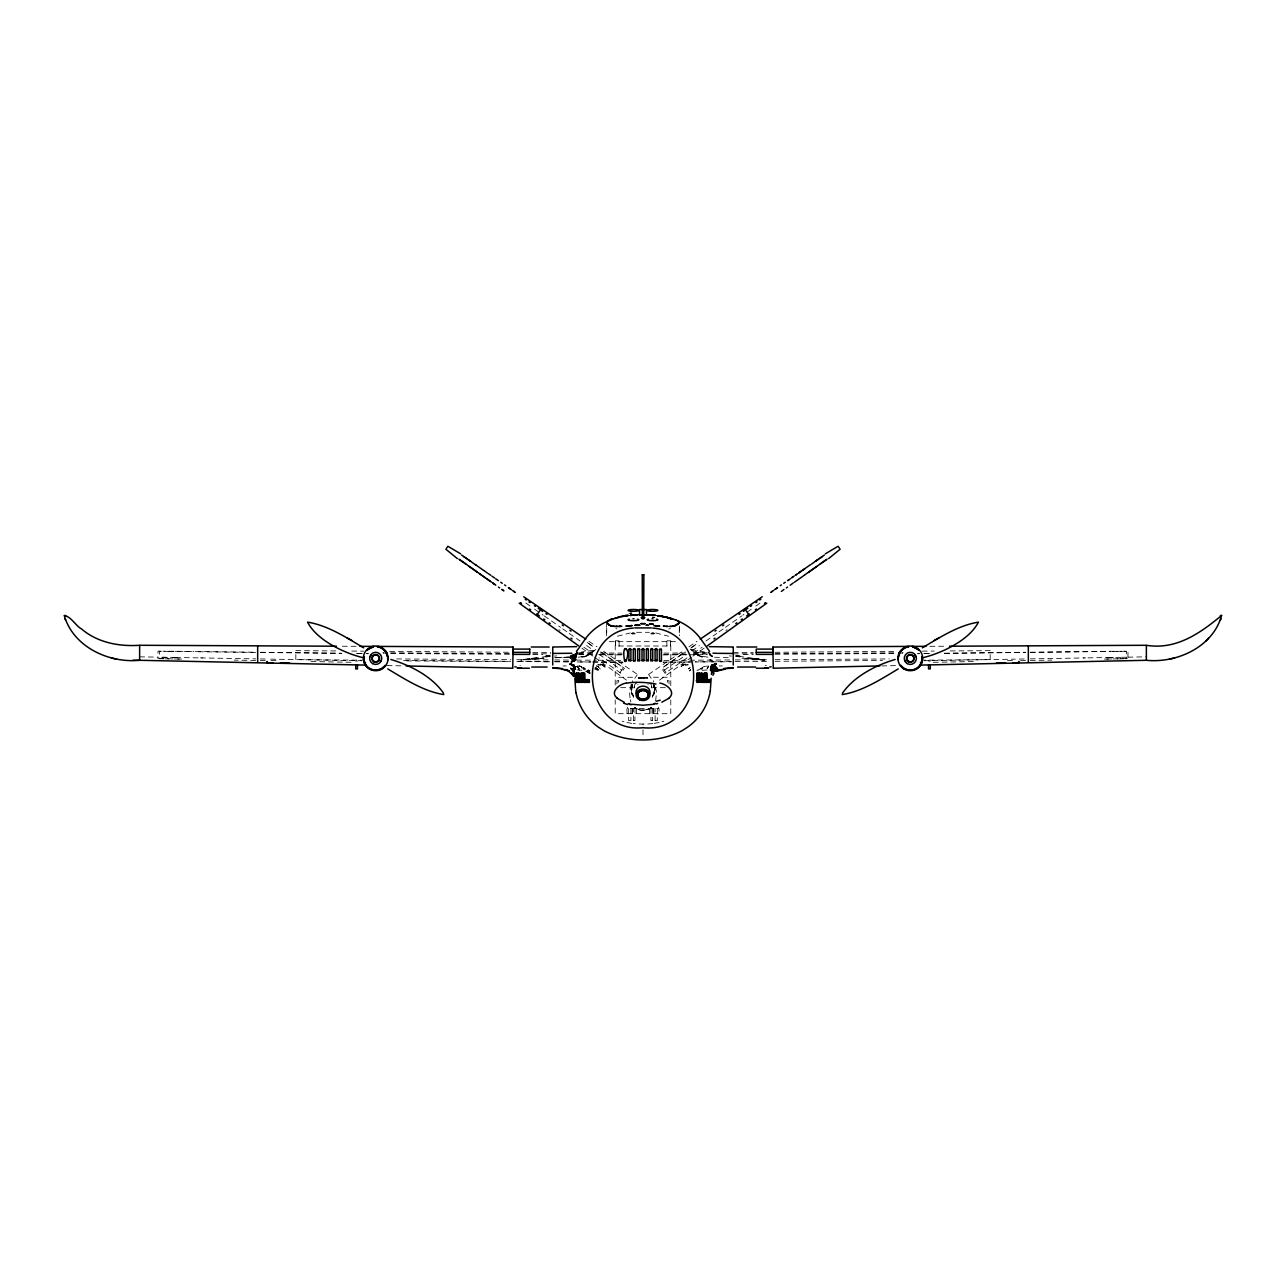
<?xml version="1.0" encoding="UTF-8"?>
<svg xmlns="http://www.w3.org/2000/svg" width="1286" height="1286" viewBox="0 0 1286 1286"><rect width="100%" height="100%" fill="white"/><g stroke="black" fill="none" stroke-linecap="round" stroke-linejoin="round"><path stroke-width="0.75" stroke-dasharray="5 3.75" d="M615.496 643.113L615.496 641.666L615.496 646.006L670.504 646.006L670.504 644.559M628.677 708.49L628.629 720.642L630.799 720.642M633.58 720.642L633.612 708.49M650.957 708.49L650.941 720.642L652.275 720.642M655.104 720.642L655.137 708.49M633.371 697.366L633.355 696.417M639.576 678.108L641.794 677.658M631.249 688.251L631.249 690.566M654.751 690.566L654.751 688.251M698.089 670.199L702.799 667.338L701.851 670.006C700.693 667.209 707.059 664.766 703.892 667.916L704.889 666.389L708.554 665.955M633.226 696.883L633.178 695.967M701.963 669.058L702.124 668.35M631.426 687.094L632.101 684.891M653.417 694.97L654.574 691.707M655.667 700.774L656.535 692.045L654.815 684.345M632.374 684.779L631.78 690.871L633.355 695.839M651.439 707.413C647.292 710.74 639.222 711.431 634.561 707.413C638.804 710.563 646.633 711.078 651.439 707.413C646.874 711.383 639.271 711.287 634.593 707.541M644.511 677.24L646.424 678.108M631.185 684.345L629.465 692.045L630.333 700.774M700.95 668.656L700.709 669.009M634.786 684.843L633.982 688.074A9.115 9.115 0 0 1 636.554 682.962M634.93 684.538L635.847 683.171M652.693 695.758L654.22 690.871L653.658 684.859M652.629 697.366L652.709 696.53M619.981 672.546L623.356 667.723L603.07 653.577M634.77 678.349L637.165 674.941M631.49 684.779L631.651 686.177M595.82 649.478L587.332 655.764L583.78 656.857L590.113 653.272L585.66 656.503L577.993 657.178L585.677 656.326L581.931 657.098M589.985 653.674L591.447 652.372L588.602 654.67L590.097 653.529M588.747 654.51L583.828 656.921L588.763 654.606M653.899 684.891L654.349 686.177L654.558 684.827M708.506 666.727L707.043 668.688L708.329 666.871M631.426 691.707L631.249 693.652L632.583 694.97M689.698 667.9L688.412 668.929L690.341 667.595M659.541 680.133L691.434 657.259M693.041 656.101L704.149 648.128M687.013 657.885L665.071 673.317L661.583 668.334L685.229 651.857M693.524 653.304L702.14 647.244M725.963 630.462L727.056 629.69M664.332 670.135L686.933 654.301M691.82 650.877L699.407 645.572M705.918 641.007L716.768 633.419M718.938 631.892L723.279 628.854M725.449 627.327L741.717 615.946M742.81 615.19L743.887 614.419M747.15 612.136L751.49 609.098M755.83 606.06L760.171 603.021M691.755 647.324L698.78 642.437M682.93 653.577L662.644 667.723L666.019 672.546M690.807 648.096L697.591 643.37M648.514 674.475L682.416 651.311M688.975 646.826L697.028 641.328M594.437 650.427L594.116 650.62A11.847 11.847 0 0 1 590.354 652.098L587.011 652.581M654.204 694.199L654.461 692.688M632.117 618.871L634.786 618.871M651.214 618.871L653.883 618.871M631.233 688.54L631.233 690.26M654.831 690.244L655.056 688.653M617.441 636.216L630.204 632.953M663.849 721.221L662.033 721.751M670.344 628.549L668.688 628.999M696.899 670.263L697.928 669.99M547.016 656.358L520.685 660.297M647.726 677.963L638.242 677.963L640.412 677.481M638.274 677.963L640.444 677.433M640.106 677.963L641.843 677.658M659.107 722.491L654.285 723.359M521.28 660.168L522.229 660.007M593.151 650.346L581.433 651.986M639.978 678.365L646.022 678.365M765.17 665.473L766.392 665.312M531.809 658.368L540.168 657.259M523.209 659.847L543.946 658.175L522.791 659.364M626.427 615.833L638.242 614.837M652.79 723.568L648.305 723.954A82.561 82.561 0 0 1 646.553 724.034L639.447 724.034A82.561 82.561 0 0 1 637.695 723.954L633.21 723.568M554.491 656.101L556.613 655.876M578.748 653.481L585.886 652.709M629.835 615.785L632.214 615.56M630.285 615.078L634.545 614.628M630.397 615.849L634.609 615.383M627.166 615.737L633.902 615.046M630.365 614.965L632.117 614.788M627.681 615.656L636.763 614.917L635.911 614.933M630.51 615.335L634.143 615.029M628.275 615.576L634.448 615.013L628.758 615.528M632.069 694.247L631.651 692.624M629.143 615.48L636.522 614.901L633.242 615.094C642.373 614.467 620.865 616.042 635.429 614.949L630.397 615.335L635.075 614.981M629.449 615.431L635.011 614.981L633.355 615.078M629.706 615.415L635.252 614.965M630.928 615.287L635.75 614.933M702.22 670.327L709.004 669.845M631.49 615.222L636.313 614.917M633.194 614.804L637.149 614.499M633.275 615.576L637.197 615.255M540.297 658.384L522.855 659.493L543.946 658.207M636.586 632.31L649.414 632.31M569.489 657.066L554.604 657.773L571.338 656.985M635.718 614.66L636.988 614.595M635.766 615.431L637.036 615.367M633.789 615.062L637.47 614.949M554.62 657.773L571.514 657.242M1125.25 658.721L1127.308 658.673M881.746 665.907L898.882 665.553M1126.584 657.194L1118.531 657.355M1007.501 660.683L1015.024 660.538M1117.004 658.882L1121.119 658.802M1120.54 658.77L1123.176 658.754M1122.549 658.721L1126.584 658.641L1126.584 651.311L1124.559 651.343M1107.021 657.548L1124.334 657.242M1127.967 657.162L1146.373 656.841M1104.401 659.075L1108.436 658.995M1106.699 659.075L1114.48 658.882M933.347 662.306L974.997 661.551M1020.537 660.699L1025.746 660.554M1030.327 660.474L1051.803 660.104M1112.872 658.962L1118.515 658.802M1110.461 657.484L1083.439 657.95M1108.436 657.516L1116.505 657.387M923.83 660.731L1015.329 659.139M1019.219 659.075L1025.73 658.962M1030.295 658.882L1085.609 657.902M917.995 653.497L919.667 653.481M924.65 653.433L929.633 653.368M944.471 653.192L1025.617 652.259M1030.279 652.211L1116.859 651.23M917.465 653.706L919.04 653.69M923.766 653.642L928.508 653.577M944.471 653.401L1025.617 652.468M1030.279 652.42L1087.683 651.761M1112.406 651.488L1120.99 651.182M1116.457 651.439L1123.048 651.15M1120.508 651.391L1127.967 651.086L1127.967 658.657M1092.023 651.504L1110.686 651.295M663.817 653.111L685.647 652.95M693.588 652.886L707.477 652.774M733.261 652.581L753.226 652.436M774.976 652.275L896.374 651.359M922.287 651.15L934.247 651.07M950.209 650.941L990.124 650.652L990.188 659.654L924.28 660.168M663.914 654.317L685.711 654.172M693.636 654.124L707.509 654.027M733.261 653.867L753.226 653.738M775.024 653.61L895.329 652.838M663.046 654.928L687.11 654.783M689.119 654.767L707.171 654.654M743.244 654.445L753.21 654.381M775.024 654.252L895.329 653.513M663.946 660.393L687.705 660.232M689.682 660.216L731.284 659.959M735.254 659.927L769.189 659.718M775.12 659.686L889.349 658.946M693.154 661.92L663.078 662.145L693.154 662.001M731.252 661.631L695.163 661.904L731.252 661.808M735.254 661.599L769.189 661.567M775.136 661.293L882.485 660.49M929.923 646.311L943.651 646.247M609.242 641.666L676.774 641.666M355.724 661.1L357.46 661.1M928.54 661.1L930.276 661.1M563.011 665.955L566.258 665.955M719.115 665.955L722.362 665.955M632.583 677.256L618.695 677.256L618.695 682.464M653.417 677.256L667.305 677.256L667.305 682.464M618.695 680.728L616.958 680.728L616.958 684.2M667.305 680.728L669.041 680.728L669.041 684.2M620.688 687.672L632.583 687.672L632.583 680.728M665.312 687.672L653.417 687.672L653.417 680.728M633.725 720.642L634.914 720.642L635.059 708.49M655.201 720.642L657.259 720.642L657.371 708.49M342.349 646.247L356.077 646.311M390.671 652.838L510.976 653.61M532.774 653.738L550.746 653.851M578.491 654.027L592.364 654.124M600.289 654.172L622.086 654.317M390.671 653.513L510.976 654.252M532.79 654.381L542.756 654.445M578.813 654.654L596.849 654.767M598.858 654.783L622.922 654.928M396.651 658.946L510.88 659.686M516.811 659.718L550.746 659.927M554.716 659.959L568.589 660.039M576.514 660.104L596.318 660.216M598.295 660.232L622.054 660.393M406.649 660.908L510.847 661.534M516.811 661.567L550.746 661.776L516.811 661.342M554.748 661.808L568.782 661.888M590.837 662.033L576.803 661.936L590.837 661.904M592.846 662.033L622.922 662.226M335.791 650.941L295.876 650.652L295.812 659.654L361.72 660.168M351.753 651.07L363.713 651.15M389.626 651.359L511.024 652.275M532.774 652.436L550.746 652.565M578.523 652.774L592.412 652.886M600.353 652.95L622.183 653.111M403.515 660.49L510.863 661.293M554.748 661.631L568.782 661.727M592.846 661.92L622.922 662.145M175.314 651.295L193.977 651.504M169.141 651.23L255.721 652.211M260.383 652.259L341.529 653.192M356.367 653.368L361.35 653.433M366.333 653.481L368.005 653.497M173.594 651.488L162.952 651.15M198.317 651.761L255.721 652.42M260.383 652.468L341.529 653.401M357.492 653.577L362.234 653.642M366.96 653.69L368.535 653.706M169.543 651.439L158.033 651.086L158.033 658.657M161.441 651.343L159.416 651.311L159.416 658.641L165.46 658.77M519.946 665.36L520.332 665.409M577.51 665.955L581.111 666.389L582.285 668.479L579.488 665.987M175.539 657.484L202.561 657.95M177.564 657.516L171.504 657.419M139.627 656.841L158.033 657.162M161.666 657.242L178.979 657.548M200.391 657.902L255.705 658.882M260.27 658.962L268.067 659.091M270.671 659.139L362.17 660.731M167.469 657.355L159.416 657.194M177.564 658.995L181.599 659.075M179.301 659.075L167.485 658.802M171.054 658.914L173.128 658.962M255.673 660.474L234.197 660.104M260.254 660.554L265.463 660.699M311.003 661.551L352.653 662.306M708.007 657.178L698.652 655.764L697.237 654.542L702.14 656.937L697.237 654.526L702.172 656.921L698.668 655.731L690.019 649.012M164.881 658.802L168.996 658.882M161.425 658.689L163.451 658.721M270.976 660.538L278.499 660.683M158.692 658.673L160.75 658.721M387.118 665.553L404.254 665.907M647.003 614.869L655.683 615.399M646.681 614.885L652.709 615.094L647.758 614.837M714.486 657.242L731.38 657.789M742.054 658.207L765.25 660.281M650.089 614.933L652.758 615.094M745.687 658.384L763.273 659.188M649.494 614.515L655.619 615.062M655.49 615.335L649.237 614.917L654.51 615.222M649.446 615.287L655.506 615.833M650.282 614.949L655.313 615.303M650.507 614.949L656.294 615.415L653.192 615.126M650.539 614.563L655.924 614.981M650.491 615.335L655.812 615.753M651.52 615.013L656.294 615.415M649.687 615.013L656.374 615.431L652.516 615.078M652.115 615.046L656.005 615.383L652.581 615.078M576.996 669.845L583.78 670.327M650.571 614.949L655.603 615.335M650.748 614.965L655.908 615.367M656.551 615.431L651.134 614.981L655.008 615.319M652.211 615.062L655.892 615.399M763.096 659.911L745.88 658.11L764.977 660.232M700.114 652.709L707.252 653.481M729.387 655.876L731.509 656.101M699.359 652.613L697.864 652.452A30.51 30.51 0 0 1 696.015 652.179A12.056 12.056 0 0 1 692.189 650.829L691.257 650.218M704.567 651.986L690.068 649.414M753.982 658.352L762.887 659.782L754.239 658.754M738.984 656.358L754.191 658.368M644.157 677.658L645.829 677.626M631.715 723.359L626.893 722.491M655.796 632.953L668.559 636.216M586.754 670.569L588.345 671.019A2.845 2.845 0 0 1 589.438 671.983L589.92 673.141M586.963 671.421L589.39 672.015L586.802 671.324L588.249 671.646M581.111 666.389L579.054 666.052L583.49 667.354L584.149 670.006L583.33 667.321L587.589 670.006L589.229 673.543L588.072 670.89L589.776 671.71M586.802 671.324L589.39 672.015M645.588 677.481L647.806 678.011L645.572 677.449M615.898 628.613L616.958 628.918M588.474 671.903L590.049 672.723M589.101 670.263L588.072 669.99L590.097 670.585M623.967 721.751L622.151 721.221M585.596 671.228L590.579 673.494M690.196 649.446L692.977 650.427M588.538 672.224L586.175 671.372L590.226 673.157L586.77 671.533L589.02 672.449M579.214 670.569L578.314 667.402L577.028 666.598L578.941 668.527L576.803 666.486L578.957 668.688L579.391 671.887M595.305 667.466L598.376 669.942L595.659 667.595M576.916 666.534L578.973 668.849L578.379 667.498M598.746 666.871L596.35 665.891L599.276 666.968L600.594 669.299L597.668 666.277L599.903 667.932M577.028 666.598L578.25 667.289M594.711 668.045L597.46 670.472M694.713 652.645L696.224 653.593M597.411 668.656L595.997 667.739L598.44 670.311L596.302 667.9M588.972 641.328L597.025 646.826M603.584 651.311L637.486 674.475M697.221 654.59L698.764 655.667L695.887 653.272M587.22 642.437L594.245 647.324M600.771 651.857L624.417 668.334L620.929 673.317L598.987 657.885M588.409 643.37L595.193 648.096M525.829 603.021L530.17 606.06M534.51 609.098L538.85 612.136M542.113 614.419L543.19 615.19M544.283 615.946L560.551 627.327M562.721 628.854L567.062 631.892M569.232 633.419L580.082 641.007M586.593 645.572L594.18 650.877M599.067 654.301L621.668 670.135M558.944 629.69L560.037 630.462M583.86 647.244L592.476 653.304M581.851 648.128L592.959 656.101M594.566 657.259L626.459 680.133M595.305 669.556L594.839 669.25M580.774 666.357L582.349 668.254L580.934 666.341M595.354 668.415L596.704 669.459M650.153 683.171L651.07 684.538M648.835 674.941L651.23 678.349M651.214 684.843L652.018 688.074A9.115 9.115 0 0 0 649.446 682.962M630.22 699.729L630.912 702.108M654.349 686.177L654.574 687.094M653.417 708.49L653.497 713.698M627.021 713.698L626.941 708.49L659.027 708.49L659.059 713.698M649.51 708.49L649.575 713.698M632.149 708.49L632.214 713.698M679.571 625.993L679.571 635.798M679.297 627.873L679.297 635.75M670.778 685.695L670.778 640.798L667.048 640.798L667.048 641.666M670.778 699.905L670.778 713.698L615.222 713.698L615.222 699.905M670.504 641.666L670.504 646.006M666.887 641.666L666.887 646.006M658.625 707.107L658.625 708.49M653.851 708.49L653.851 713.698M652.42 708.49L652.42 720.642M643 724.114L643 724.966M643 729.789L643 737.392M636.49 708.49L636.49 713.698M632.583 708.49L632.583 713.698M630.896 708.49L630.896 720.642M627.375 707.107L627.375 708.49M619.113 641.666L619.113 646.006M618.952 641.666L618.952 640.798L615.222 640.798L615.222 685.695M606.703 627.873L606.703 635.75M606.429 622.086L606.429 635.798M637.76 684.859A6.944 6.944 0 0 1 638.097 684.49M647.903 684.49A6.944 6.944 0 0 1 648.24 684.859M653.738 684.506A11.799 11.799 0 0 1 652.452 696.482M633.548 696.482A11.799 11.799 0 0 1 632.262 684.506M638.869 678.349A11.799 11.799 0 0 1 647.131 678.349M652.404 617.184A39.802 13.905 1.7 0 1 654.751 617.376M628.967 613.326A39.802 18.133 -0.3 0 1 631.989 613.02A40.364 18.567 -0.3 0 0 628.983 613.374M652.5 617.151A40.364 14.419 1.6 0 1 654.815 617.344M633.066 618.887A5.385 0.9 0 0 1 633.837 618.887M652.163 618.887A5.385 0.9 0 0 1 652.934 618.887M681.757 665.682L681.066 666.63L684.216 664.283L682.834 664.798C689.489 662.354 679.506 666.759 682.914 664.701L681.162 666.421L685.245 664.123L681.757 665.682M690.695 669.556L689.634 670.906L690.695 669.556M593.634 650.861L592.46 651.825L593.634 650.861M591.351 652.597L589.647 653.513L591.287 652.645M585.644 656.455L583.796 656.905L585.644 656.487M686.499 664.894L685.261 665.071L688.235 664.798L686.499 664.894M599.501 664.894L597.765 664.798L600.739 665.071L599.501 664.894M763.193 659.622L745.816 658.303L763.193 659.622M600.755 664.123L603.311 664.83L604.661 666.003L601.526 664.203L605.079 667.096L600.755 664.123L604.758 666.212L602.041 664.364L603.311 664.83L605.015 666.855L600.755 664.123M702.204 656.905L700.34 656.503L702.204 656.905M601.752 664.766L603.038 665.36L601.752 664.766M697.478 654.638L695.935 653.626L697.398 654.67M696.096 653.642L694.585 652.532L696.015 653.674M585.387 669.138L584.535 668.286L585.387 669.17M596.8 668.35L597.877 669.556L596.8 668.35M584.005 668.382L583.265 667.386L584.005 668.382M578.941 668.366L578.17 667.193L578.941 668.366"/><path stroke-width="1.5" d="M637.647 660.602L637.647 649.285L638.724 648.562L639.64 649.285L639.64 660.715L638.644 659.879L637.647 660.699L639.64 660.65M576.964 674.652L576.948 682.319L577.189 674.652M579.021 682.303L579.038 673.157L579.906 682.319M580.082 682.303L580.099 673.157L580.95 680.76M581.127 682.319L581.401 673.092L581.385 682.319L578.571 682.319C577.173 685.1 578.041 659.332 578.861 682.319M586.689 679.876L586.754 682.143M624.546 660.731C620.913 640.412 631.94 649.205 625.752 661.406C623.726 662.226 624.996 658.432 626.539 660.683M628.902 660.602L628.934 649.285L629.995 648.578L630.928 649.285L630.896 660.715L629.818 659.895L628.902 660.715L630.896 660.666M633.275 660.602L633.291 649.285L634.352 648.562L635.284 649.285L635.268 660.683L633.275 660.715L635.268 660.65M586.754 680.519L586.818 681.741M576.015 675.375L576.128 674.523M512.744 667.82L513.098 647.147M272.841 662.788L267.199 662.66L267.215 661.454M709.518 680.889L709.985 682.432L709.904 679.571L709.856 680.39M707.75 679.587L707.38 682.432L708.232 679.587M708.843 682.432L708.924 679.587M709.47 682.303L709.663 679.571L710.017 681.242M588.474 681.709L588.522 682.287M678.976 623.469L678.863 622.745M678.59 623.469L679.121 622.858M635.284 649.398L633.291 649.398M639.64 649.382L637.647 649.382M642.003 660.602L642.003 649.285L643 648.546L643.997 649.285L643.997 660.699L643 659.879L642.003 660.699L643.997 660.65M643.997 649.382L642.003 649.382M646.36 660.602L646.36 649.285L647.356 648.562L648.353 649.285L648.353 660.699L647.292 659.879L646.36 660.715L648.353 660.65M648.353 649.382L646.36 649.382M650.732 660.602L650.716 649.285L651.713 648.562L652.709 649.285L652.725 660.715L651.729 659.879L650.732 660.715L652.725 660.65M652.709 649.398L650.732 649.446M626.571 649.398L624.578 649.398M630.928 649.398L628.934 649.398M655.104 660.618L655.072 649.285L656.149 648.578L657.066 649.285L657.098 660.715L656.101 659.895L655.104 660.715L657.098 660.666M657.066 649.398L655.072 649.398M659.461 649.51L661.422 649.301L661.454 660.699L660.538 661.422L659.461 660.731L659.429 649.382L661.422 649.35M659.461 660.731L661.454 660.683M711.656 671.34L711.978 667.305L713.891 665.473L712.026 666.55L713.135 665.585L711.785 667.514L714.791 665.457L712.364 666.453L713.746 665.682L712.364 666.453L711.753 669.058L713.746 665.907L712.283 666.743L711.705 669.829M710.467 688.637L710.258 691.129M710.515 687.801L711.174 678.236M711.431 674.491L711.463 674.073A38.821 38.821 0 0 1 711.672 672.064M710.001 680.712L710.097 679.587M387.713 659.975L387.713 656.76M898.287 656.76L898.287 659.975M589.502 681.242L589.149 679.587L589.422 682.432M363.697 656.503C362.298 663.319 367.796 670.311 374.853 670.022M712.042 669.797L712.605 668.061L715.739 667.016L712.814 668.173L711.93 669.99L713.264 667.402L715.418 666.871L712.685 668.157L711.865 669.99L715.579 667.45L711.93 669.958L712.685 668.157L716.189 667.129L711.93 669.958L714.164 666.968L712.219 668.704L713.2 667.241L715.257 666.711L713.2 667.241L712.042 669.797L713.891 666.341L712.026 667.948L712.974 666.55L714.871 665.859L712.91 666.341L711.946 667.643L712.91 666.341L713.81 666.1L712.46 667.305L715.016 666.293L713.087 666.823L712.187 668.286L713.955 666.566L712.026 669.379L713.103 667.016L715.096 666.502L713.103 667.016L711.946 670.536L712.557 667.755L714.035 666.775L712.058 669.62M898.303 656.503L900.329 651.182L904.621 647.774M711.93 670.938L712.685 668.157L714.598 667.241L713.392 667.53L711.801 671.147L712.557 668.977L714.502 667.755L712.171 669.942L716.189 667.563L712.171 669.942M710.515 670.665L711.737 665.505L716.366 664.01L711.737 665.505L710.804 668.72L711.544 665.875L714.373 664.492L712.364 664.942L711.029 667.627L713.344 664.717L711.544 665.875L710.772 669.234L712.01 665.2L715.321 664.203L712.669 665.183L710.676 667.804L714.759 664.364L711.705 666.389L710.515 669.652L710.933 667.788M920.165 665.103L1146.373 660.297C1177.188 663.367 1213.116 646.826 1221.604 615.447C1200.449 632.953 1176.417 650.186 1146.373 645.283L949.534 646.215M842.394 693.315C853.872 676.516 875.621 665.232 895.169 659.477M711.705 671.131L713.987 667.675L711.93 669.958L712.605 668.061L714.309 667.112L712.203 668.849L715.016 667.338L712.187 668.977M705.146 680.76L705.13 674.636M712.492 669.926L715.659 667.916L712.38 670.826L715.064 667.852L712.926 668.977L712.492 669.926L716.881 667.691L712.926 668.977L711.962 671.083M576.273 682.4L576.032 675.616M712.203 672.064L714.518 668.222L712.235 671.051M336.466 646.215L139.627 645.283C119.18 646.697 97.64 642.662 81.661 629.063C75.504 625.752 71.164 616.38 64.3 615.689C73.382 646.954 108.747 663.335 139.627 660.297L365.835 665.103M1220.43 620.173L1220.977 618.743M704.841 673.076L705.033 682.464L705.082 672.948M704.953 674.571L704.969 680.824M582.124 673.044L582.301 682.464L582.381 672.948M712.38 670.826L716.64 668.382L712.814 670.199M370.175 656.712L371.011 655.169M380.383 661.583L381.026 660.361M582.397 680.792L582.397 674.571L582.204 680.824M576.224 680.873L576.321 678.863A13.68 1.334 -89.9 0 0 576.208 678.461M714.019 673.478L712.862 675.246M579.632 647.051L586.336 637.502A53.642 53.642 0 0 1 598.472 626.186A57.934 57.934 0 0 1 604.581 622.601L612.023 619.37M579.166 647.742L576.433 651.343M577.35 652.34L575.533 654.976L573.572 656.214L576.257 653.963L572.109 656.423L576.257 653.963M446.467 548.286L447.255 547.161M536.905 614.933L540.811 609.355M577.125 652.966L574.665 656.374L570.196 657.966L574.585 656.953L576.626 654.606L572.543 658.673L576.305 655.667L574.295 658.496L572.35 659.429L575.999 656.808L573.942 659.396L571.9 660.136L575.71 658.014L573.476 660.152L575.823 655.86L572.575 657.982L576.9 653.722L574.585 656.953L572.624 657.451L575.983 655.121L570.148 657.451L574.665 656.374L576.128 654.526L573.717 656.471L576.128 654.526M385.671 665.569L381.379 668.977M576.9 652.886L574.585 655.603M576.224 653.802L574.36 655.458M678.204 623.501L674.169 625.896M679.072 622.472L677.995 624.16L678.445 623.115M712.589 672.851L716.157 669.733L713.81 671.035L718.118 669.347L713.135 671.871M713.489 671.742L716.881 669.717L714.228 670.922M669.443 697.671C676.147 691.418 665.891 683.847 659.798 683.075M1205.609 641.184L1208.551 638.226M366.703 650.009L373.503 646.826M840.176 549.186L828.65 558.606M712.669 670.311L716.977 668.495L713.392 669.556M668.607 698.427L661.808 702.236M922.367 647.839C939.728 637.454 958.375 625.317 978.437 622.151C969.419 639.753 943.104 652.597 923.991 657.419M898.239 668.913C880.878 679.281 862.247 691.434 842.185 694.585M707.284 645.894L766.761 603.214M827.155 559.105L825.017 560.632M826.126 559.748L822.879 562.159M824.68 560.792L820.195 564.056M816.288 566.724L813.733 568.525M812.077 569.794L816.931 566.354M817.124 566.129L821.867 562.786M713.955 638.917L715.048 638.145M735.753 623.581L736.83 622.81M741.17 619.756L742.247 619M746.571 615.946L749.288 614.033M755.316 609.789L756.409 609.017M764.463 603.343L765.524 602.604M781.39 591.415L783.946 589.518M786.373 587.911L787.53 587.091M790.199 585.21L793.237 582.976M794.378 582.253L802.335 576.658M802.866 576.273L803.943 575.421M804.489 575.131L807.801 572.704M808.283 572.463L811.193 570.309M812.045 569.714L812.897 569.119M808.83 572.077L811.53 570.164M715.016 631.121L716.109 630.365M722.684 625.784L723.777 625.028M739.032 614.403L740.109 613.647M743.372 611.38L744.465 610.625M746.652 609.098L747.745 608.326M750.494 606.413L751.603 605.658M755.959 602.62L757.036 601.864M759.721 599.999L760.798 599.26M770.635 592.412L772.179 591.335M774.494 589.727L776.021 588.65M776.406 588.393L777.564 587.589M788.447 580.115L790.311 578.813M792.176 577.51L794.041 576.224M795.905 574.922L797.77 573.62M801.548 571L798.719 572.961L802.078 570.534M802.4 570.405L804.956 568.637M771.664 591.785L773.529 590.483M775.394 589.197L777.258 587.895M815.308 561.339L818.298 559.362M780.264 585.709L781.422 584.905M783.721 583.297L785.264 582.236M787.579 580.629L788.848 579.745M791.388 577.977L792.658 577.092M795.198 575.324L796.468 574.44M802.625 570.164L810.775 564.49M811.771 563.895L814.327 562.111M815.179 561.532L817.526 559.892M817.317 559.94L818.41 559.201M822.188 556.581L819.086 558.815L822.413 556.516M824.358 555.102L822.718 556.211M700.211 639.142L762.244 596.768M825.323 553.848L838.118 546.261M676.983 624.98L675.616 625.639M934.183 640.428L938.796 638.001M632.117 633.403L633.548 633.242M634.754 633.548L632.149 633.548M653.851 633.548L651.246 633.548M607.249 621.315L608.439 620.784M642.244 574.729L643.756 574.729M609.419 620.366L610.046 620.125M642.244 618.518L643.756 618.518M718.263 670.44L716.624 671.099L725.256 669.202M905.264 647.501L908.639 646.778A11.719 11.719 0 0 0 898.705 656.696M612.232 619.305L616.541 617.939M675.263 625.768L673.944 625.944M643.691 618.743L643.868 574.826L642.277 574.938L642.341 618.743M573.09 655.121L574.874 654.542L570.582 655.908M380.286 669.379L376.251 670.038M626.202 683.075C620.109 683.847 609.869 691.418 616.557 697.671M615.431 618.261L619.595 617.151M657.644 703.522L656.021 703.908M1174.632 658.014L1169.312 659.091M671.003 626.459L674.057 626.121M673.912 626.137L671.774 626.282M621.604 616.701L624.932 616.074M771.198 666.807L769.703 666.968M1220.334 615.528L1221.604 615.447M654.397 704.246L643 705.242L631.603 704.246M714.068 665.248L711.367 666.92L715.145 665.055M624.417 616.155L628.034 615.624M576.723 646.649L552.739 647.003M443.815 694.585C423.753 691.434 405.122 679.281 387.761 668.913M549.669 656.021L545.489 656.503L550.006 656.021M633.323 628.066C572.672 632.583 582.301 734.129 643 727.699C703.699 734.129 713.328 632.583 652.677 628.066M546.437 656.407L547.788 656.246M547.145 656.326L548.35 656.181M643.691 618.228C648.112 617.135 637.856 617.103 642.309 618.228M634.721 627.922L651.279 627.922M718.52 669.781L721.478 669.524M64.396 615.447L65.666 615.528M723.311 668.8L733.261 668.093M626.571 625.993L629.433 625.8M627.102 625.896L631.973 625.623M625.8 626.057L626.973 625.896M629.61 625.784L632.021 625.559M621.91 626.202L620.768 626.346M911.147 670.022C918.204 670.311 923.702 663.319 922.303 656.503M571.82 653.256L552.739 653.433M635.171 625.382L635.477 625.366A22.392 1.913 -1.8 0 1 637.502 625.285L639.833 625.221M620.399 626.378L620.286 626.378A39.159 1.591 -6 0 1 619.032 626.314M620.173 626.378L620.173 626.378A39.223 1.575 -6.2 0 1 618.759 626.443L617.762 626.459M637.711 625.334L639.624 625.269M723.471 668.607L733.261 667.611M670.472 626.346L669.492 626.362M586.529 679.587L586.111 682.432L585.934 679.571M588.875 679.587L588.731 682.448L588.811 681.242M587.622 680.069L587.236 682.432L587.606 679.587M587.477 680.696L587.252 679.587M587.493 681.178L587.332 682.432M586.432 681.95L585.596 679.587L585.789 682.432M587.847 682.432L587.766 680.069M670.697 626.475L669.99 626.491M638.837 614.821L640.155 614.804M639.255 614.821L642.196 614.772M773.272 668.222L879.849 665.955M617.393 626.475L616.653 626.362M996.248 663.126L1005.636 662.933M1013.159 662.788L1018.801 662.66L1018.801 661.663M617.425 626.362L616.348 626.491M652.452 633.242L653.883 633.403M772.902 647.035L908.141 646.408M912.272 646.392L926 646.328M755.541 667.032L737.634 667.048M521.553 668.222L517.406 668.222L529.478 668.222M531.263 647.003L549.154 647.003M733.261 647.003L709.277 646.649M736.846 647.003L756.811 647.003M513.259 652.356L529.736 652.356M756.264 652.356L772.741 652.356M547.129 667.048L531.713 667.032M756.345 668.222L768.514 668.222M616.01 626.491L615.303 626.475M733.261 653.433L717.926 653.352M764.447 668.222L768.465 668.222M616.508 626.362L615.528 626.346M643.804 614.772L645.926 614.804M360 646.328L373.728 646.392M377.859 646.408L513.098 647.035M133.069 660.2L139.627 660.297M717.09 653.336L712.974 653.127M645.845 614.804L647.163 614.821M646.247 614.804L647.581 614.837M668.077 626.346L667.321 626.443A39.223 1.575 6.2 0 1 665.891 626.378L665.891 626.378M646.167 625.221L648.498 625.334L646.376 625.221M280.364 662.933L289.752 663.126M406.151 665.955L512.728 668.222M667.466 626.346L667.209 626.33A39.159 1.607 6.1 0 1 665.794 626.298L665.666 626.378M562.529 668.607L552.739 667.611M909.749 670.038L905.714 669.379M516.297 666.968L514.802 666.807M614.788 626.459L612.088 626.137L614.354 626.298M664.09 626.202L665.023 626.346M663.431 626.169L663.319 626.169A32.102 1.222 5.8 0 0 664.557 626.153M653.867 625.607L659.461 625.928M654.847 625.671L656.39 625.784M656.567 625.8L659.589 626.009M562.689 668.8L552.739 668.093M564.522 669.524L567.48 669.781M362.009 657.419C342.896 652.597 316.581 639.753 307.563 622.151C327.625 625.317 346.272 637.454 363.633 647.839M735.994 656.021L740.109 656.471L736.331 656.021M657.966 615.624L661.808 616.203M912.497 646.826L919.297 650.009M390.831 659.477C410.379 665.232 432.128 676.516 443.606 693.315M562.03 669.267L569.376 671.099L567.737 670.44L573.138 675.246L571.595 672.867L573.508 676.484M661.406 616.139L664.396 616.701M116.688 659.091L111.368 658.014M612.007 626.121L610.737 625.768M665.36 616.91L666.486 617.167M629.979 703.908L628.356 703.522M666.309 617.119L671.565 618.566M611.831 625.896L609.017 624.98L610.545 625.703M669.459 617.939L670.569 618.261M576.128 682.464L575.983 679.137L576.144 680.873M671.405 618.518L676.42 620.302M624.192 702.236L617.393 698.427M380.736 647.501L377.361 646.778A11.719 11.719 0 0 1 387.295 656.696M675.889 620.093L677.384 620.704M904.621 668.977L900.329 665.569M381.379 647.774L385.671 651.182L387.697 656.503M678.478 621.186L681.419 622.601A57.934 57.934 0 0 1 687.512 626.202A53.642 53.642 0 0 1 699.68 637.486L709.567 651.343M347.204 638.001L351.817 640.428M447.882 546.261L460.677 553.848M609.242 624.819L607.313 622.922M711.303 655.828L712.283 656.471L709.872 654.526M608.6 624.707L607.41 623.469M523.756 596.768L585.789 639.142M461.642 555.102L463.281 556.211M463.812 556.581L464.889 557.336M463.587 556.516L467.059 558.831L465.355 557.738M467.59 559.201L470.692 561.339M468.474 559.892L470.821 561.532M471.673 562.111L474.229 563.895M475.225 564.49L483.6 570.405M475.081 564.49L475.933 565.084M483.922 570.534L487.281 572.961M488.262 573.556L490.802 575.324M491.959 576.224L494.612 577.977M495.689 578.813L498.421 580.629M500.736 582.236L502.279 583.297M504.578 584.905L505.736 585.709M508.436 587.589L509.594 588.393M509.979 588.65L511.506 589.727M513.821 591.335L515.365 592.412M525.202 599.26L526.279 599.999M528.964 601.864L530.041 602.62M534.397 605.658L535.506 606.413M538.255 608.326L539.348 609.098M541.535 610.625L542.628 611.38M545.891 613.647L546.968 614.403M562.223 625.028L563.316 625.784M569.891 630.365L570.984 631.121M508.742 587.895L510.606 589.197M512.471 590.483L514.336 591.785M479.903 573.91L481.591 575.099M483.006 576.096L482.057 575.421L483.134 576.273M483.938 576.755L491.622 582.253M492.763 582.976L494.628 584.278M502.054 589.518L503.903 590.821M520.476 602.604L521.537 603.343M529.591 609.017L530.684 609.789M536.712 614.033L539.429 615.946M543.753 619L544.83 619.756M549.17 622.81L550.247 623.581M570.952 638.145L572.045 638.917M469.711 566.724L472.267 568.525M473.103 569.119L473.955 569.714M474.807 570.309L477.717 572.463M478.199 572.704L481.511 575.131M483.665 576.658L485.288 577.8M487.185 579.134L490.352 581.368M492.876 583.153L495.801 585.21M498.47 587.091L499.627 587.911M501.926 589.518L503.453 590.612M468.876 566.129L464.133 562.786M469.068 566.354L473.923 569.794M474.47 570.164L477.17 572.077M461.803 561.13L465.805 564.056M463.121 562.159L458.845 559.105M460.983 560.632L459.906 559.86M519.239 603.214L578.716 645.894M457.35 558.606L445.824 549.186M697.157 678.461L697.076 672.932L697.333 682.384A7.571 1.431 89.8 0 1 697.044 682.464C695.147 677.609 698.041 682.657 697.35 678.767A13.68 2.588 89.8 0 0 697.157 678.461M709.743 653.963L710.467 654.976L708.65 652.34M838.745 547.161L839.533 548.286M745.189 609.355L749.095 614.933M914.989 655.169L915.825 656.712M904.974 660.361L905.617 661.583M576.224 674.507L576.337 675.809L576.176 672.932L576.208 678.461M65.023 618.743L65.57 620.173M588.425 679.683L588.49 681.226M573.781 674.009L573.411 672.851L574.44 676.629M573.958 669.797L573.781 668.704L573.942 669.62M574.022 672.273L570.743 668.254L572.993 669.588L571.691 668.784L573.379 670.617L574.215 676.098M573.813 668.945L574.022 669.91M575.999 692.768L576.996 696.803A46.28 46.28 0 0 0 578.395 701.159L579.488 703.86A55.7 55.7 0 0 0 598.408 727.185L603.681 730.544A59.526 59.526 0 0 0 604.774 731.155C628.243 742.906 657.757 742.906 681.226 731.155A59.526 59.526 0 0 0 682.319 730.544L687.592 727.185A55.7 55.7 0 0 0 706.561 703.892L707.589 701.159A46.28 46.28 0 0 0 709.02 696.803L709.631 694.392A28.678 28.678 0 0 0 710.274 691.129M709.534 679.683L709.583 680.262M574.826 678.236L575.485 687.801M575.533 688.637L575.598 689.457A29.98 29.98 0 0 0 575.983 692.768M574.295 669.829L574.151 667.948L574.344 671.34M1018.785 661.454L1018.801 662.66M772.902 647.147L773.256 667.82M703.908 682.319L704.165 673.092L704.198 682.319L702.574 682.319L702.558 673.157L703.699 682.303M1146.373 645.476L1146.373 659.718M1028.334 645.99L1028.334 662.338M930.276 665.007L930.276 668.913L928.54 668.913L928.54 665.007M733.261 647.597L733.261 665.023M646.472 614.772L646.472 609.564L639.528 609.564L639.528 614.772M552.739 647.597L552.739 665.023M357.46 665.007L357.46 668.913L355.724 668.913L355.724 665.007M267.199 661.663L267.199 662.66M257.666 645.99L257.666 662.338M139.627 645.476L139.627 659.718M365.513 662.435A23.148 2.62 -85.9 0 1 365.144 663.255M920.856 663.255A23.148 2.62 85.9 0 1 920.487 662.435M383.341 652.79A19.499 6.269 -7.2 0 1 383.984 653.079M387.07 652.983A27.199 4.179 -78.3 0 1 387.263 653.208M902.016 653.079A19.499 6.269 7.2 0 1 902.659 652.79M898.737 653.208A27.199 4.179 78.3 0 1 898.93 652.983M669.009 618.196A35.992 1.881 13.3 0 1 670.392 618.63M668.511 618.068A30.96 2.234 11.3 0 1 669.54 618.357M667.096 617.585A25.833 2.652 8.8 0 1 668.173 617.875M665.778 617.167A23.92 3.086 7.2 0 1 667.161 617.505M664.814 617.103A22.907 3.215 6.6 0 0 663.319 616.798A23.084 3.263 6.8 0 1 664.782 617.167M661.342 616.348A22.698 4.147 5 0 1 663.255 616.685M658.641 615.962A25.463 6.334 3.1 0 0 657.371 615.801A25.688 6.462 3.2 0 1 658.689 615.978A25.463 5.867 3.6 0 1 660.12 616.235M628.082 615.351A25.463 6.816 -2.8 0 0 626.716 615.544A25.688 6.977 -2.8 0 1 628.002 615.351M624.9 615.753A25.463 6.462 -3 0 1 626.523 615.512M621.717 616.46A22.698 4.533 -4.4 0 1 623.742 616.058A22.891 4.662 -4.4 0 0 621.588 616.492M619.177 616.926A22.907 3.729 -5.7 0 1 620.784 616.557M617.553 617.489A23.92 3.344 -6.7 0 1 618.952 617.119M615.383 618.003A25.833 3.022 -7.9 0 1 616.428 617.682M612.072 618.968A30.96 2.685 -10.1 0 1 612.875 618.679M610.127 619.707A35.992 2.267 -12.2 0 1 610.946 619.354M608.921 620.254A42.149 1.816 -14.4 0 1 609.484 619.997M620.816 626.33A32.102 1.318 -6.1 0 1 619.675 626.378M649.543 623.951A22.392 3.279 1.6 0 1 652.95 624.128M672.305 619A41.811 1.64 15.2 0 1 673.108 619.273M667.225 617.634A25.945 2.733 8.9 0 1 668.366 617.923M666.389 617.264A24.096 3.167 7.3 0 1 667.466 617.521M661.454 616.348A22.891 4.292 4.9 0 1 663.431 616.717M658.577 616.139A25.254 5.626 3.9 0 1 660.602 616.444M623.967 615.801A25.254 6.462 -3.1 0 1 626.234 615.415M618.855 616.958A23.084 3.874 -5.7 0 1 620.495 616.557M617.682 617.505A24.096 3.344 -6.9 0 1 618.759 617.232M615.206 618.052A25.945 3.102 -8 0 1 616.315 617.714M610.4 619.659A35.863 2.299 -12.3 0 1 611.252 619.322M609.677 620.077A41.811 1.784 -14.7 0 1 610.223 619.852M634.818 625.189A22.859 2.395 -1.7 0 1 637.326 625.076M649.494 623.903A22.859 3.601 1.6 0 1 653.175 624.112M637.518 619.193A5.385 0.9 0 0 1 637.165 620.431A5.385 0.9 0 0 1 629.738 620.431A5.385 0.9 0 0 1 629.384 619.193M656.616 619.193A5.385 0.9 0 0 1 656.262 620.431A5.385 0.9 0 0 1 648.835 620.431A5.385 0.9 0 0 1 648.482 619.193M637.149 695.051A6.944 5.787 -0.5 0 1 638.451 687.56A6.944 5.787 -0.5 0 1 647.533 687.528A6.944 5.787 -0.5 0 1 648.835 695.019M627.745 704.519A46.264 34.915 -12.6 0 1 623.533 703.104M631.281 704.76A30.8 17.94 -1.9 0 1 629.61 704.406M655.603 703.346A30.8 16.798 0.7 0 1 654.027 703.651M660.248 700.163A46.264 31.587 6.9 0 1 656.278 701.24M669.508 697.768A9.774 7.571 -66 0 1 668.656 698.523M626.587 683.171A22.264 4.822 3.1 0 1 655.956 684.039M617.457 698.298A9.774 7.33 64.2 0 1 616.637 697.542M385.077 665.392A11.719 11.719 0 0 1 364.099 656.696M367.41 650.089A11.719 11.719 0 0 1 373.197 646.922M921.901 656.696A11.719 11.719 0 0 1 900.923 665.392M912.803 646.922A11.719 11.719 0 0 1 918.59 650.089M588.088 680.632L588.249 681.596L588.088 680.583M708.248 681.339L708.329 681.323M576.642 673.092L577.527 674.652L576.642 673.092M583.362 673.092L583.33 682.303L583.667 676.291C585.596 696.723 584.471 658.545 584.374 679.249L583.362 673.092M708.779 679.587L709.116 682.432L708.715 679.571M578.218 675.246L578.379 678.67L578.218 675.246M699.745 680.214L699.295 682.319L700.211 673.092L700.87 682.303L699.745 680.214M700.05 675.246L700.275 678.654L700.05 675.246M641.007 623.63L644.993 623.662L641.007 623.63M711.126 666.887L713.344 664.717L711.126 666.887M575.726 659.509L571.338 662.049L575.726 659.509M574.987 660.361L573.46 661.229L574.987 660.361M699.214 673.092L697.976 673.092L698.475 682.319L699.214 673.092M701.417 673.157L701.095 682.319L702.285 682.303L701.417 673.157M706.046 673.092L705.837 682.319L706.046 676.291C707.573 696.739 706.577 658.303 706.577 679.249L706.046 673.092M529.736 649.092L513.259 649.092L513.259 654.381L529.736 654.381L529.736 649.092M772.741 649.092L756.264 649.092L756.264 654.381L772.741 654.381L772.741 649.092M571.74 664.396L569.634 664.01L573.331 665.183L570.679 664.203L575.067 667.788L573.99 665.2L571.74 664.396M677.674 620.816L678.863 621.363L677.77 620.865M712.331 661.454L710.193 659.879L712.331 661.454M573.733 665.167L575.228 669.234L573.733 665.167M574.054 666.164L573.476 665.521L574.633 666.92L574.054 666.164M574.762 666.743L574.971 667.627L574.762 666.743M671.292 618.823A42.149 1.543 15.3 0 0 670.038 618.405A35.863 1.977 13.2 0 1 671.324 618.823M630.429 611.123A5.385 0.9 0 0 0 638.82 610.432A5.385 0.9 0 0 0 631.105 609.564A5.385 0.9 0 0 0 630.429 611.123M649.864 611.155A5.385 0.9 0 0 0 657.934 610.368A5.385 0.9 0 0 0 649.864 609.596A5.385 0.9 0 0 0 649.864 611.155M640.332 698.636A5.385 4.485 -0.5 0 0 648.401 694.729A5.385 4.485 -0.5 0 0 640.332 690.871A5.385 4.485 -0.5 0 0 640.332 698.636M640.332 698.925A5.385 4.485 -0.5 0 0 648.401 695.019A5.385 4.485 -0.5 0 0 640.332 691.161A5.385 4.485 -0.5 0 0 640.332 698.925M639.544 699.809A6.944 5.787 -0.5 0 0 649.96 694.778A6.944 5.787 -0.5 0 0 639.544 689.794A6.944 5.787 -0.5 0 0 639.544 699.809M373.744 661.76A3.906 3.906 0 0 0 379.595 658.368A3.906 3.906 0 0 0 373.744 654.992A3.906 3.906 0 0 0 373.744 661.76M372.651 663.624A6.076 6.076 0 0 0 381.765 658.368A6.076 6.076 0 0 0 372.651 653.111A6.076 6.076 0 0 0 372.651 663.624M373.744 661.245A3.472 3.472 0 0 0 379.161 658.625A3.472 3.472 0 0 0 374.178 655.249A3.472 3.472 0 0 0 373.744 661.245M369.516 669.074A12.362 12.362 0 0 0 388.067 658.368A12.362 12.362 0 0 0 369.516 647.662A12.362 12.362 0 0 0 369.516 669.074M908.35 661.76A3.906 3.906 0 0 0 914.217 658.368A3.906 3.906 0 0 0 908.35 654.992A3.906 3.906 0 0 0 908.35 661.76M907.273 663.624A6.076 6.076 0 0 0 916.388 658.368A6.076 6.076 0 0 0 907.273 653.111A6.076 6.076 0 0 0 907.273 663.624M908.575 661.374A3.472 3.472 0 0 0 913.783 658.368A3.472 3.472 0 0 0 908.575 655.362A3.472 3.472 0 0 0 908.575 661.374M904.122 669.074A12.362 12.362 0 0 0 922.673 658.368A12.362 12.362 0 0 0 904.122 647.662A12.362 12.362 0 0 0 904.122 669.074"/></g></svg>
